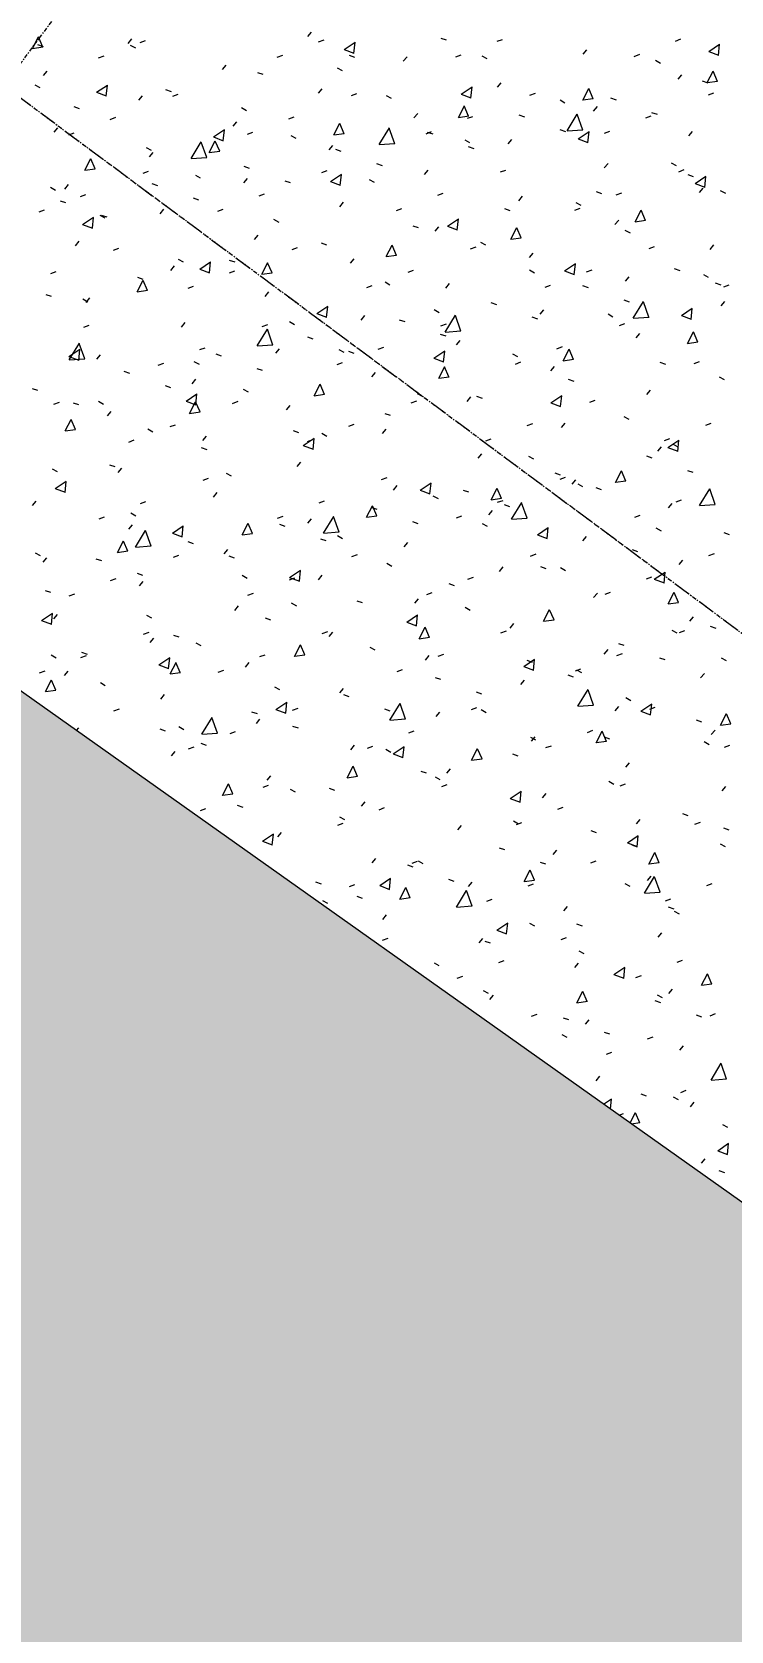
# Model space of a CAD drawing. Header units: centimetres. Extents: x -4512 to 25286, y -2765 to 13485.
# Drawn here: x 21148.8 to 21200, y 10781.6 to 10898.6 of the extents above; entities that cross this region are included whole.
import ezdxf

# ---------------------------------------------------------------- set-up
doc = ezdxf.new("R2010")
doc.units = ezdxf.units.CM
for name, pattern in [('_3D Schnittbereich_', [0.6, 0.4, -0.2]), ('_Schnittlinie_', [0.6, 0.3, -0.1, 0.1, -0.1]), ('Grundgrenze', [0.9, 0.4, -0.1, 0.1, -0.1, 0.1, -0.1]), ('Rasterlinie', [2.2225, 1.27, -0.3175, 0.3175, -0.3175]), ('Verdeckt 0_5', [0.10584, 0.05292, -0.05292])]:
    doc.linetypes.add(name, pattern=pattern)
for name, color, linetype, lineweight in [('A-ANNO-DIMS', 7, 'Continuous', 5), ('A-ANNO-DIMS-50', 7, 'Continuous', 5), ('A-FLOR', 7, 'Continuous', 9), ('A-FLOR-PATT', 7, 'Continuous', 9), ('S-GRID', 7, 'Continuous', 5)]:
    doc.layers.add(name, color=color, linetype=linetype, lineweight=lineweight)
for name, color, linetype, lineweight, true_color in [('A-DETL', 251, 'Continuous', 9, 0x4f4f4f), ('C-PROP-LINE', 96, 'Grundgrenze', 25, 0x008000), ('G-ANNO-SYMB', 9, '_3D Schnittbereich_', 5, 0xc0c0c0)]:
    doc.layers.add(name, color=color, linetype=linetype, lineweight=lineweight, true_color=true_color)
doc.styles.add('Arial Unicode MS_3', font='ARIALUNI.ttf', dxfattribs={"width": 0.8, "height": 9})
doc.dimstyles.new('M_1_100', dxfattribs={"dimscale": 30.48, "dimtxt": 9.052604, "dimasz": 0.098425, "dimexe": 0.246063, "dimexo": 0.0625, "dimgap": 0.032808, "dimtad": 1, "dimdec": 1, "dimrnd": 0.5, "dimdsep": 46, "dimtxsty": 'Arial Unicode MS_3', "dimblk1": 'OBLIQUE', "dimblk2": 'OBLIQUE', "dimsah": 1, "dimcen": 0.09, "dimazin": 0, "dimtfac": 1, "dimtdec": 4, "dimtix": 1, "dimtmove": 0, "dimatfit": 3, "dimfxl": 0.246063, "dimfxlon": 1, "dimtvp": 1, "dimtolj": 1, "dimtzin": 0, "dimlwd": 13, "dimlwe": 13, "dimarcsym": 2})

# ---------------------------------------------------------------- blocks, each defined once
blk = doc.blocks.new('FP_53-DD - FOK AF 300')
at = {"layer": 'A-FLOR-PATT', "color": 8, "lineweight": 5, "true_color": 0x787878}
for p, q in [((34492.39, 10898.23), (34492.66, 10898.55)), ((34472.22, 10897.35), (34472.66, 10898.2)), ((34472.22, 10897.35), (34472.98, 10897.46)), ((34472.6, 10897.64), (34473, 10897.5)), ((34472.98, 10897.45), (34472.66, 10898.19)), ((34479.23, 10897.72), (34479.5, 10898.04)), ((34479.39, 10897.6), (34479.76, 10897.4)), ((34480.1, 10897.79), (34480.5, 10897.94)), ((34493.17, 10897.83), (34493.57, 10897.98)), ((34495.05, 10897.28), (34495.84, 10897.81)), ((34495.05, 10897.28), (34495.76, 10897)), ((34495.76, 10896.99), (34495.84, 10897.8)), ((34502.12, 10898.11), (34502.51, 10897.97)), ((34506.24, 10897.87), (34506.63, 10898.01)), ((34512.52, 10896.92), (34512.79, 10897.24)), ((34519.3, 10897.89), (34519.69, 10898.04)), ((34521.73, 10897.12), (34522.52, 10897.66)), ((34521.73, 10897.12), (34522.44, 10896.85)), ((34522.44, 10896.84), (34522.52, 10897.65)), ((34477.07, 10896.67), (34477.47, 10896.81)), ((34486.13, 10895.81), (34486.4, 10896.13)), ((34490.14, 10896.71), (34490.54, 10896.86)), ((34494.52, 10895.93), (34494.89, 10895.73)), ((34495.4, 10896.86), (34495.8, 10896.72)), ((34499.37, 10896.42), (34499.64, 10896.74)), ((34503.21, 10896.74), (34503.61, 10896.89)), ((34505.11, 10896.81), (34505.47, 10896.61)), ((34516.27, 10896.77), (34516.67, 10896.92)), ((34517.82, 10896.48), (34518.19, 10896.28)), ((34473.03, 10895.37), (34473.3, 10895.69)), ((34488.69, 10895.6), (34489.09, 10895.46)), ((34506.26, 10894.51), (34506.53, 10894.83)), ((34519.49, 10895.1), (34519.76, 10895.43)), ((34521.25, 10894.97), (34521.65, 10894.83)), ((34521.61, 10894.85), (34522.05, 10895.69)), ((34521.61, 10894.85), (34522.37, 10894.95)), ((34522.37, 10894.94), (34522.05, 10895.68)), ((34472.4, 10894.69), (34472.77, 10894.48)), ((34476.91, 10894.14), (34477.71, 10894.67)), ((34476.91, 10894.14), (34477.63, 10893.87)), ((34477.63, 10893.85), (34477.71, 10894.66)), ((34480.01, 10893.57), (34480.28, 10893.89)), ((34481.97, 10894.35), (34482.37, 10894.21)), ((34482.51, 10893.86), (34482.9, 10894.01)), ((34493.17, 10894.08), (34493.44, 10894.4)), ((34495.58, 10893.9), (34495.97, 10894.05)), ((34498.12, 10893.91), (34498.49, 10893.7)), ((34503.61, 10894.01), (34504.4, 10894.54)), ((34503.61, 10894.01), (34504.32, 10893.74)), ((34504.32, 10893.72), (34504.41, 10894.53)), ((34508.64, 10893.94), (34509.04, 10894.08)), ((34510.84, 10893.58), (34511.2, 10893.37)), ((34512.5, 10893.58), (34513.26, 10893.68)), ((34512.51, 10893.57), (34512.94, 10894.42)), ((34513.26, 10893.67), (34512.94, 10894.41)), ((34514.54, 10893.73), (34514.94, 10893.59)), ((34521.7, 10893.96), (34522.09, 10894.11)), ((34475.25, 10893.09), (34475.65, 10892.95)), ((34487.53, 10893.02), (34487.9, 10892.82)), ((34500.15, 10892.27), (34500.42, 10892.59)), ((34503.4, 10892.3), (34503.84, 10893.15)), ((34504.15, 10892.39), (34503.83, 10893.14)), ((34507.83, 10892.48), (34508.23, 10892.34)), ((34511.36, 10891.31), (34512.1, 10892.54)), ((34512.5, 10891.38), (34512.1, 10892.53)), ((34513.3, 10892.77), (34513.57, 10893.09)), ((34517.12, 10892.26), (34517.52, 10892.41)), ((34517.54, 10892.67), (34517.94, 10892.53)), ((34473.81, 10891.22), (34474.08, 10891.54)), ((34477.92, 10892.16), (34478.32, 10892.31)), ((34485.48, 10890.88), (34486.28, 10891.41)), ((34486.19, 10890.59), (34486.28, 10891.4)), ((34486.91, 10891.66), (34487.18, 10891.98)), ((34491, 10892.2), (34491.39, 10892.35)), ((34494.29, 10891.02), (34494.73, 10891.87)), ((34495.04, 10891.11), (34494.72, 10891.86)), ((34497.6, 10890.31), (34498.35, 10891.53)), ((34498.75, 10890.38), (34498.34, 10891.52)), ((34501.04, 10891.11), (34501.43, 10891.26)), ((34503.4, 10892.3), (34504.16, 10892.41)), ((34504.06, 10892.24), (34504.46, 10892.38)), ((34510.83, 10891.42), (34511.23, 10891.28)), ((34511.36, 10891.32), (34512.5, 10891.4)), ((34512.17, 10890.74), (34512.96, 10891.27)), ((34512.88, 10890.45), (34512.96, 10891.26)), ((34514.1, 10891.14), (34514.49, 10891.29)), ((34520.27, 10890.95), (34520.54, 10891.28)), ((34474.89, 10891.03), (34475.29, 10891.18)), ((34480.54, 10890.11), (34480.91, 10889.9)), ((34483.84, 10889.29), (34484.58, 10890.51)), ((34484.98, 10889.36), (34484.58, 10890.5)), ((34485.17, 10889.73), (34485.61, 10890.58)), ((34485.48, 10890.88), (34486.19, 10890.6)), ((34485.93, 10889.83), (34485.61, 10890.57)), ((34487.97, 10891.07), (34488.36, 10891.22)), ((34491.13, 10890.99), (34491.5, 10890.79)), ((34493.95, 10889.93), (34494.22, 10890.25)), ((34494.29, 10891.02), (34495.05, 10891.13)), ((34497.6, 10890.31), (34498.75, 10890.39)), ((34501.12, 10891.23), (34501.52, 10891.09)), ((34503.86, 10890.67), (34504.22, 10890.47)), ((34504.12, 10890.17), (34504.52, 10890.03)), ((34507.04, 10890.36), (34507.31, 10890.68)), ((34512.17, 10890.74), (34512.88, 10890.46)), ((34476.05, 10888.44), (34476.5, 10889.29)), ((34476.81, 10888.54), (34476.49, 10889.28)), ((34480.79, 10889.41), (34481.06, 10889.74)), ((34483.84, 10889.29), (34484.99, 10889.37)), ((34485.17, 10889.73), (34485.93, 10889.84)), ((34494.41, 10889.98), (34494.8, 10889.84)), ((34497.41, 10888.92), (34497.81, 10888.78)), ((34514.08, 10888.62), (34514.35, 10888.94)), ((34518.98, 10888.99), (34519.34, 10888.78)), ((34476.05, 10888.45), (34476.81, 10888.55)), ((34480.33, 10888.23), (34480.72, 10888.38)), ((34484.15, 10888.08), (34484.51, 10887.87)), ((34487.69, 10888.73), (34488.09, 10888.59)), ((34487.69, 10887.51), (34487.96, 10887.83)), ((34493.4, 10888.27), (34493.8, 10888.42)), ((34494.04, 10887.61), (34494.84, 10888.14)), ((34494.76, 10887.33), (34494.84, 10888.13)), ((34496.87, 10887.76), (34497.24, 10887.56)), ((34500.93, 10888.12), (34501.2, 10888.44)), ((34506.47, 10888.31), (34506.86, 10888.45)), ((34519.53, 10888.33), (34519.92, 10888.48)), ((34520.2, 10888.12), (34520.59, 10887.98)), ((34520.73, 10887.46), (34521.52, 10888)), ((34521.44, 10887.18), (34521.52, 10887.99)), ((34473.55, 10887.19), (34473.92, 10886.98)), ((34474.59, 10887.06), (34474.86, 10887.39)), ((34475.75, 10886.52), (34476.14, 10886.67)), ((34480.97, 10887.47), (34481.37, 10887.33)), ((34488.82, 10886.57), (34489.22, 10886.72)), ((34490.69, 10887.67), (34491.09, 10887.53)), ((34494.04, 10887.61), (34494.76, 10887.34)), ((34501.89, 10886.61), (34502.28, 10886.75)), ((34513.49, 10886.87), (34513.88, 10886.74)), ((34514.95, 10886.64), (34515.35, 10886.78)), ((34520.73, 10887.46), (34521.44, 10887.19)), ((34521.05, 10886.8), (34521.32, 10887.13)), ((34522.57, 10886.96), (34522.94, 10886.75)), ((34472.72, 10885.39), (34473.11, 10885.54)), ((34474.26, 10886.21), (34474.65, 10886.07)), ((34481.57, 10885.26), (34481.84, 10885.59)), ((34483.98, 10886.42), (34484.37, 10886.28)), ((34485.79, 10885.44), (34486.19, 10885.59)), ((34494.73, 10885.77), (34495, 10886.1)), ((34498.86, 10885.48), (34499.26, 10885.63)), ((34506.78, 10885.63), (34507.17, 10885.49)), ((34507.82, 10886.21), (34508.09, 10886.53)), ((34511.93, 10885.51), (34512.32, 10885.66)), ((34511.99, 10886.08), (34512.36, 10885.88)), ((34516.34, 10884.67), (34516.78, 10885.52)), ((34517.09, 10884.77), (34516.77, 10885.51)), ((34475.9, 10884.47), (34476.7, 10885)), ((34475.9, 10884.47), (34476.62, 10884.2)), ((34476.62, 10884.19), (34476.7, 10884.99)), ((34477.15, 10885.16), (34477.52, 10884.96)), ((34477.26, 10885.16), (34477.66, 10885.02)), ((34489.88, 10884.85), (34490.25, 10884.65)), ((34500.06, 10884.38), (34500.46, 10884.24)), ((34501.71, 10883.97), (34501.98, 10884.29)), ((34502.61, 10884.35), (34503.4, 10884.88)), ((34502.61, 10884.35), (34503.32, 10884.07)), ((34503.32, 10884.06), (34503.4, 10884.87)), ((34507.23, 10883.4), (34507.67, 10884.24)), ((34507.99, 10883.49), (34507.67, 10884.23)), ((34514.86, 10884.47), (34515.13, 10884.79)), ((34516.34, 10884.67), (34517.1, 10884.78)), ((34475.37, 10882.91), (34475.64, 10883.24)), ((34488.47, 10883.36), (34488.74, 10883.68)), ((34493.35, 10883.12), (34493.75, 10882.99)), ((34505.01, 10883.18), (34505.38, 10882.97)), ((34507.23, 10883.4), (34507.99, 10883.5)), ((34515.59, 10884.05), (34515.96, 10883.85)), ((34478.15, 10882.6), (34478.55, 10882.74)), ((34482.9, 10881.94), (34483.26, 10881.73)), ((34491.23, 10882.64), (34491.62, 10882.79)), ((34495.51, 10881.63), (34495.78, 10881.95)), ((34498.12, 10882.12), (34498.56, 10882.96)), ((34498.12, 10882.12), (34498.88, 10882.22)), ((34498.88, 10882.21), (34498.56, 10882.95)), ((34504.29, 10882.68), (34504.69, 10882.83)), ((34508.6, 10882.06), (34508.87, 10882.38)), ((34517.36, 10882.71), (34517.75, 10882.86)), ((34521.83, 10882.65), (34522.1, 10882.98)), ((34473.57, 10880.89), (34473.97, 10881.04)), ((34482.35, 10881.11), (34482.62, 10881.44)), ((34484.47, 10881.21), (34485.27, 10881.74)), ((34484.47, 10881.21), (34485.19, 10880.94)), ((34485.19, 10880.93), (34485.27, 10881.73)), ((34486.63, 10881.87), (34487.03, 10881.73)), ((34486.65, 10880.94), (34487.04, 10881.08)), ((34489.01, 10880.83), (34489.45, 10881.68)), ((34489.01, 10880.83), (34489.77, 10880.94)), ((34489.76, 10880.93), (34489.44, 10881.67)), ((34499.72, 10880.98), (34500.11, 10881.12)), ((34508.61, 10881.15), (34508.98, 10880.94)), ((34511.17, 10881.08), (34511.96, 10881.61)), ((34511.17, 10881.08), (34511.88, 10880.81)), ((34511.88, 10880.79), (34511.96, 10881.6)), ((34512.78, 10881.01), (34513.18, 10881.16)), ((34519.2, 10881.25), (34519.6, 10881.11)), ((34521.33, 10880.82), (34521.69, 10880.61)), ((34479.89, 10879.55), (34480.33, 10880.39)), ((34479.89, 10879.55), (34480.65, 10879.66)), ((34479.92, 10880.61), (34480.31, 10880.47)), ((34480.65, 10879.64), (34480.33, 10880.38)), ((34483.62, 10879.81), (34484.01, 10879.96)), ((34496.69, 10879.85), (34497.08, 10880)), ((34498.03, 10880.27), (34498.39, 10880.06)), ((34502.49, 10879.82), (34502.76, 10880.14)), ((34509.76, 10879.89), (34510.15, 10880.03)), ((34512.49, 10880), (34512.89, 10879.86)), ((34515.64, 10880.32), (34515.91, 10880.64)), ((34522.2, 10880.19), (34522.6, 10880.05)), ((34522.82, 10879.91), (34523.21, 10880.06)), ((34473.2, 10879.35), (34473.59, 10879.22)), ((34475.91, 10879.02), (34476.27, 10878.82)), ((34476.15, 10878.76), (34476.42, 10879.09)), ((34489.25, 10879.21), (34489.52, 10879.53)), ((34493.04, 10877.95), (34493.84, 10878.48)), ((34493.75, 10877.67), (34493.84, 10878.47)), ((34505.78, 10878.75), (34506.18, 10878.61)), ((34515.5, 10878.95), (34515.89, 10878.81)), ((34516.2, 10877.61), (34516.94, 10878.83)), ((34517.34, 10877.68), (34516.94, 10878.82)), ((34522.62, 10878.51), (34522.89, 10878.83)), ((34483.13, 10876.96), (34483.4, 10877.29)), ((34491.04, 10877.36), (34491.41, 10877.15)), ((34493.04, 10877.95), (34493.75, 10877.68)), ((34496.29, 10877.48), (34496.56, 10877.8)), ((34499.07, 10877.5), (34499.47, 10877.36)), ((34501.63, 10878.24), (34501.99, 10878.04)), ((34502.12, 10877.05), (34502.52, 10877.2)), ((34502.44, 10876.6), (34503.19, 10877.83)), ((34503.59, 10876.67), (34503.18, 10877.81)), ((34508.78, 10877.7), (34509.18, 10877.56)), ((34509.38, 10877.91), (34509.65, 10878.23)), ((34514.35, 10877.92), (34514.71, 10877.71)), ((34515.19, 10877.08), (34515.58, 10877.23)), ((34516.2, 10877.61), (34517.35, 10877.69)), ((34519.73, 10877.81), (34520.52, 10878.34)), ((34519.73, 10877.81), (34520.44, 10877.54)), ((34520.44, 10877.52), (34520.52, 10878.33)), ((34475.98, 10876.96), (34476.37, 10877.11)), ((34488.68, 10875.58), (34489.43, 10876.81)), ((34489.05, 10877.01), (34489.45, 10877.16)), ((34489.83, 10875.65), (34489.42, 10876.8)), ((34492.35, 10876.25), (34492.75, 10876.11)), ((34502.07, 10876.45), (34502.47, 10876.31)), ((34502.44, 10876.6), (34503.59, 10876.68)), ((34516.42, 10876.17), (34516.69, 10876.49)), ((34520.17, 10875.77), (34520.61, 10876.62)), ((34520.93, 10875.87), (34520.61, 10876.61)), ((34474.9, 10874.81), (34475.7, 10875.34)), ((34474.91, 10874.56), (34475.66, 10875.78)), ((34475.62, 10874.52), (34475.7, 10875.33)), ((34476.06, 10874.63), (34475.65, 10875.77)), ((34476.93, 10874.62), (34477.2, 10874.94)), ((34484.47, 10875.31), (34484.87, 10875.45)), ((34485.64, 10875), (34486.03, 10874.86)), ((34488.68, 10875.58), (34489.83, 10875.67)), ((34490.03, 10875.06), (34490.3, 10875.38)), ((34494.64, 10875.33), (34495.01, 10875.13)), ((34495.36, 10875.2), (34495.75, 10875.06)), ((34497.54, 10875.35), (34497.94, 10875.5)), ((34501.61, 10874.69), (34502.4, 10875.22)), ((34502.32, 10874.4), (34502.4, 10875.21)), ((34503.27, 10875.67), (34503.54, 10875.99)), ((34507.37, 10875.01), (34507.73, 10874.81)), ((34510.61, 10875.38), (34511.01, 10875.53)), ((34511.07, 10874.5), (34511.51, 10875.35)), ((34511.82, 10874.59), (34511.5, 10875.34)), ((34520.17, 10875.77), (34520.93, 10875.88)), ((34474.9, 10874.81), (34475.62, 10874.53)), ((34474.91, 10874.56), (34476.06, 10874.64)), ((34478.92, 10873.74), (34479.32, 10873.6)), ((34481.44, 10874.18), (34481.84, 10874.33)), ((34484.05, 10874.45), (34484.42, 10874.24)), ((34488.64, 10873.94), (34489.04, 10873.8)), ((34494.52, 10874.22), (34494.91, 10874.37)), ((34501.61, 10874.69), (34502.32, 10874.42)), ((34501.96, 10873.22), (34502.4, 10874.07)), ((34502.71, 10873.32), (34502.39, 10874.06)), ((34507.58, 10874.26), (34507.98, 10874.41)), ((34510.16, 10873.76), (34510.43, 10874.08)), ((34511.07, 10874.5), (34511.82, 10874.61)), ((34518.15, 10874.4), (34518.55, 10874.26)), ((34520.65, 10874.29), (34521.04, 10874.44)), ((34481.93, 10872.69), (34482.32, 10872.55)), ((34483.91, 10872.82), (34484.18, 10873.14)), ((34492.84, 10871.94), (34493.28, 10872.79)), ((34493.6, 10872.03), (34493.28, 10872.78)), ((34497.07, 10873.33), (34497.34, 10873.65)), ((34501.96, 10873.22), (34502.72, 10873.33)), ((34511.44, 10873.15), (34511.84, 10873.01)), ((34522.49, 10873.33), (34522.85, 10873.12)), ((34472.2, 10872.48), (34472.6, 10872.34)), ((34473.8, 10871.33), (34474.2, 10871.48)), ((34475.21, 10871.43), (34475.6, 10871.29)), ((34477.06, 10871.53), (34477.43, 10871.32)), ((34483.47, 10871.55), (34484.27, 10872.08)), ((34483.47, 10871.55), (34484.19, 10871.28)), ((34483.73, 10870.65), (34484.17, 10871.5)), ((34484.49, 10870.75), (34484.17, 10871.49)), ((34484.19, 10871.27), (34484.27, 10872.07)), ((34486.88, 10871.38), (34487.28, 10871.53)), ((34487.65, 10872.42), (34488.02, 10872.22)), ((34492.84, 10871.94), (34493.6, 10872.05)), ((34499.95, 10871.42), (34500.35, 10871.57)), ((34500.38, 10872.11), (34500.75, 10871.9)), ((34504.05, 10871.52), (34504.32, 10871.85)), ((34504.73, 10871.9), (34505.13, 10871.77)), ((34510.17, 10871.42), (34510.97, 10871.96)), ((34510.17, 10871.42), (34510.88, 10871.15)), ((34510.88, 10871.14), (34510.97, 10871.94)), ((34513.02, 10871.46), (34513.41, 10871.61)), ((34517.2, 10872.02), (34517.47, 10872.35)), ((34474.61, 10869.36), (34475.05, 10870.21)), ((34475.37, 10869.46), (34475.05, 10870.2)), ((34477.71, 10870.47), (34477.98, 10870.79)), ((34483.73, 10870.65), (34484.49, 10870.76)), ((34490.81, 10870.91), (34491.08, 10871.23)), ((34498.02, 10870.65), (34498.41, 10870.51)), ((34515.51, 10870.43), (34515.87, 10870.22)), ((34474.61, 10869.36), (34475.37, 10869.47)), ((34480.67, 10869.51), (34481.03, 10869.3)), ((34482.3, 10869.68), (34482.69, 10869.82)), ((34491.3, 10869.4), (34491.7, 10869.26)), ((34493.4, 10869.2), (34493.76, 10868.99)), ((34495.37, 10869.72), (34495.77, 10869.87)), ((34497.85, 10869.18), (34498.12, 10869.5)), ((34508.44, 10869.76), (34508.84, 10869.91)), ((34510.95, 10869.61), (34511.22, 10869.94)), ((34521.5, 10869.79), (34521.9, 10869.94)), ((34479.27, 10868.55), (34479.67, 10868.7)), ((34484.58, 10868.14), (34484.98, 10868)), ((34484.69, 10868.67), (34484.96, 10868.99)), ((34492.04, 10868.29), (34492.84, 10868.83)), ((34492.04, 10868.29), (34492.76, 10868.02)), ((34492.35, 10868.6), (34492.74, 10868.74)), ((34492.76, 10868.01), (34492.84, 10868.81)), ((34505.41, 10868.64), (34505.81, 10868.78)), ((34517.99, 10867.88), (34518.26, 10868.2)), ((34518.48, 10868.67), (34518.87, 10868.81)), ((34518.73, 10868.16), (34519.53, 10868.69)), ((34518.73, 10868.16), (34519.45, 10867.88)), ((34519.11, 10868.4), (34519.47, 10868.2)), ((34519.45, 10867.87), (34519.53, 10868.68)), ((34477.87, 10866.89), (34478.26, 10866.75)), ((34491.59, 10866.76), (34491.86, 10867.09)), ((34504.84, 10867.38), (34505.11, 10867.7)), ((34508.53, 10867.52), (34508.89, 10867.32)), ((34517.16, 10867.53), (34517.56, 10867.39)), ((34473.68, 10866.59), (34474.04, 10866.39)), ((34473.9, 10865.15), (34474.7, 10865.68)), ((34474.62, 10864.86), (34474.7, 10865.67)), ((34478.49, 10866.32), (34478.76, 10866.64)), ((34484.71, 10865.75), (34485.1, 10865.9)), ((34486.41, 10866.28), (34486.77, 10866.08)), ((34497.78, 10865.8), (34498.18, 10865.95)), ((34500.61, 10865.03), (34501.41, 10865.57)), ((34501.32, 10864.75), (34501.41, 10865.55)), ((34510.45, 10866.29), (34510.85, 10866.15)), ((34510.85, 10865.84), (34511.24, 10865.98)), ((34511.73, 10865.47), (34512, 10865.79)), ((34512.13, 10865.5), (34512.49, 10865.29)), ((34514.9, 10865.6), (34515.34, 10866.45)), ((34514.9, 10865.61), (34515.66, 10865.71)), ((34515.66, 10865.7), (34515.34, 10866.44)), ((34520.16, 10866.48), (34520.56, 10866.34)), ((34473.9, 10865.15), (34474.62, 10864.88)), ((34485.48, 10864.52), (34485.75, 10864.85)), ((34498.64, 10865.04), (34498.91, 10865.36)), ((34500.61, 10865.03), (34501.32, 10864.76)), ((34501.54, 10864.62), (34501.91, 10864.41)), ((34503.74, 10865.04), (34504.13, 10864.9)), ((34505.8, 10864.33), (34506.24, 10865.17)), ((34505.8, 10864.33), (34506.55, 10864.44)), ((34506.55, 10864.42), (34506.23, 10865.16)), ((34513.45, 10865.23), (34513.85, 10865.09)), ((34521.05, 10863.91), (34521.79, 10865.13)), ((34522.19, 10863.98), (34521.79, 10865.12)), ((34472.22, 10863.9), (34472.49, 10864.22)), ((34479.42, 10863.37), (34479.79, 10863.16)), ((34480.13, 10864.05), (34480.52, 10864.2)), ((34493.2, 10864.1), (34493.6, 10864.24)), ((34496.68, 10863.05), (34497.12, 10863.89)), ((34497.02, 10863.78), (34497.42, 10863.64)), ((34497.44, 10863.14), (34497.12, 10863.88)), ((34503.25, 10863.01), (34503.64, 10863.16)), ((34505.62, 10863.23), (34505.89, 10863.55)), ((34506.27, 10864.14), (34506.67, 10864.28)), ((34506.74, 10863.98), (34507.14, 10863.84)), ((34507.29, 10862.9), (34508.04, 10864.13)), ((34508.44, 10862.97), (34508.03, 10864.11)), ((34516.31, 10863.05), (34516.71, 10863.19)), ((34518.77, 10863.73), (34519.04, 10864.05)), ((34519.34, 10864.17), (34519.73, 10864.31)), ((34521.05, 10863.91), (34522.19, 10863.99)), ((34477.1, 10862.92), (34477.49, 10863.07)), ((34479.27, 10862.17), (34479.54, 10862.5)), ((34479.76, 10860.86), (34480.51, 10862.09)), ((34480.91, 10860.93), (34480.5, 10862.07)), ((34482.47, 10861.89), (34483.27, 10862.43)), ((34483.19, 10861.61), (34483.27, 10862.42)), ((34487.57, 10861.76), (34488.01, 10862.61)), ((34488.33, 10861.86), (34488.01, 10862.6)), ((34490.17, 10862.97), (34490.57, 10863.12)), ((34490.31, 10862.53), (34490.71, 10862.39)), ((34492.38, 10862.62), (34492.65, 10862.94)), ((34493.53, 10861.89), (34494.28, 10863.11)), ((34494.68, 10861.96), (34494.27, 10863.1)), ((34496.68, 10863.05), (34497.44, 10863.15)), ((34500.03, 10862.73), (34500.42, 10862.59)), ((34505.14, 10862.59), (34505.51, 10862.39)), ((34507.29, 10862.9), (34508.44, 10862.99)), ((34509.18, 10861.77), (34509.97, 10862.3)), ((34509.89, 10861.49), (34509.97, 10862.29)), ((34517.86, 10862.27), (34518.23, 10862.06)), ((34478.45, 10860.47), (34478.89, 10861.32)), ((34479.21, 10860.57), (34478.89, 10861.31)), ((34479.76, 10860.86), (34480.91, 10860.95)), ((34482.47, 10861.89), (34483.19, 10861.62)), ((34483.59, 10861.27), (34483.99, 10861.13)), ((34487.57, 10861.76), (34488.33, 10861.87)), ((34493.31, 10861.48), (34493.71, 10861.34)), ((34493.53, 10861.89), (34494.68, 10861.97)), ((34494.56, 10861.71), (34494.92, 10861.5)), ((34499.42, 10860.89), (34499.69, 10861.21)), ((34509.18, 10861.77), (34509.89, 10861.5)), ((34512.51, 10861.32), (34512.78, 10861.64)), ((34522.82, 10861.93), (34523.22, 10861.79)), ((34472.43, 10860.45), (34472.79, 10860.25)), ((34473.01, 10859.75), (34473.28, 10860.08)), ((34476.87, 10860.01), (34477.27, 10859.88)), ((34478.45, 10860.47), (34479.21, 10860.58)), ((34482.54, 10860.13), (34482.93, 10860.27)), ((34486.26, 10860.38), (34486.53, 10860.7)), ((34486.6, 10860.22), (34486.99, 10860.08)), ((34495.61, 10860.17), (34496.01, 10860.32)), ((34498.16, 10859.69), (34498.53, 10859.48)), ((34508.68, 10860.21), (34509.08, 10860.36)), ((34516.11, 10860.69), (34516.51, 10860.55)), ((34519.56, 10859.59), (34519.82, 10859.91)), ((34521.74, 10860.24), (34522.14, 10860.39)), ((34477.95, 10858.42), (34478.35, 10858.57)), ((34479.88, 10858.96), (34480.28, 10858.82)), ((34487.57, 10858.8), (34487.94, 10858.59)), ((34491.03, 10858.47), (34491.43, 10858.62)), ((34491.05, 10858.64), (34491.84, 10859.17)), ((34491.05, 10858.64), (34491.76, 10858.37)), ((34491.76, 10858.36), (34491.84, 10859.16)), ((34493.16, 10858.47), (34493.43, 10858.8)), ((34504.1, 10858.51), (34504.5, 10858.66)), ((34506.4, 10859.09), (34506.67, 10859.41)), ((34509.4, 10859.44), (34509.8, 10859.3)), ((34510.88, 10859.37), (34511.25, 10859.16)), ((34517.17, 10858.55), (34517.56, 10858.69)), ((34517.74, 10858.51), (34518.54, 10859.04)), ((34517.74, 10858.51), (34518.46, 10858.24)), ((34518.46, 10858.22), (34518.54, 10859.03)), ((34473.16, 10857.7), (34473.56, 10857.56)), ((34474.92, 10857.29), (34475.32, 10857.44)), ((34480.06, 10858.03), (34480.33, 10858.35)), ((34488, 10857.34), (34488.4, 10857.49)), ((34501.08, 10857.39), (34501.47, 10857.54)), ((34502.69, 10858.19), (34503.08, 10858.05)), ((34513.3, 10857.18), (34513.57, 10857.5)), ((34514.14, 10857.42), (34514.54, 10857.57)), ((34518.75, 10856.71), (34519.19, 10857.56)), ((34519.5, 10856.81), (34519.18, 10857.55)), ((34487.04, 10856.23), (34487.31, 10856.56)), ((34491.17, 10856.78), (34491.54, 10856.57)), ((34495.97, 10856.94), (34496.37, 10856.8)), ((34500.21, 10856.75), (34500.48, 10857.07)), ((34503.9, 10856.46), (34504.27, 10856.26)), ((34509.64, 10855.44), (34510.08, 10856.29)), ((34510.4, 10855.53), (34510.08, 10856.28)), ((34518.75, 10856.72), (34519.51, 10856.82)), ((34472.9, 10855.49), (34473.7, 10856.02)), ((34472.9, 10855.49), (34473.62, 10855.22)), ((34473.62, 10855.21), (34473.7, 10856.01)), ((34473.79, 10855.61), (34474.06, 10855.93)), ((34480.58, 10855.88), (34480.95, 10855.68)), ((34489.26, 10855.68), (34489.65, 10855.54)), ((34499.62, 10855.38), (34500.41, 10855.92)), ((34499.62, 10855.38), (34500.33, 10855.11)), ((34500.33, 10855.1), (34500.41, 10855.9)), ((34500.53, 10854.16), (34500.97, 10855.01)), ((34501.28, 10854.25), (34500.96, 10855)), ((34507.19, 10854.94), (34507.46, 10855.27)), ((34509.64, 10855.44), (34510.4, 10855.55)), ((34520.34, 10855.44), (34520.61, 10855.77)), ((34521.83, 10855.07), (34522.23, 10854.93)), ((34480.36, 10854.5), (34480.76, 10854.65)), ((34480.84, 10853.89), (34481.11, 10854.21)), ((34482.54, 10854.43), (34482.94, 10854.29)), ((34484.19, 10853.86), (34484.55, 10853.66)), ((34493.44, 10854.55), (34493.84, 10854.7)), ((34493.94, 10854.33), (34494.21, 10854.65)), ((34500.53, 10854.16), (34501.29, 10854.27)), ((34506.51, 10854.59), (34506.91, 10854.74)), ((34515.12, 10853.82), (34515.52, 10853.69)), ((34519.03, 10854.79), (34519.39, 10854.58)), ((34519.58, 10854.62), (34519.97, 10854.77)), ((34473.59, 10852.97), (34473.96, 10852.76)), ((34475.78, 10852.79), (34476.18, 10852.94)), ((34475.82, 10853.17), (34476.22, 10853.03)), ((34481.48, 10852.24), (34482.28, 10852.78)), ((34482.19, 10851.96), (34482.28, 10852.76)), ((34488.86, 10852.85), (34489.26, 10852.99)), ((34491.41, 10852.87), (34491.85, 10853.72)), ((34491.41, 10852.88), (34492.17, 10852.98)), ((34492.17, 10852.97), (34491.85, 10853.71)), ((34496.92, 10853.55), (34497.28, 10853.35)), ((34500.99, 10852.6), (34501.26, 10852.93)), ((34501.93, 10852.89), (34502.33, 10853.04)), ((34508.19, 10852.12), (34508.98, 10852.66)), ((34508.9, 10851.84), (34508.98, 10852.65)), ((34514.08, 10853.03), (34514.35, 10853.36)), ((34515, 10852.93), (34515.4, 10853.07)), ((34518.13, 10852.77), (34518.52, 10852.63)), ((34522.63, 10852.76), (34523, 10852.56)), ((34472.75, 10851.67), (34473.15, 10851.81)), ((34474.58, 10851.46), (34474.85, 10851.79)), ((34481.48, 10852.24), (34482.19, 10851.97)), ((34482.3, 10851.59), (34482.74, 10852.43)), ((34482.3, 10851.59), (34483.06, 10851.69)), ((34483.05, 10851.68), (34482.73, 10852.42)), ((34485.83, 10851.72), (34486.23, 10851.87)), ((34487.83, 10852.09), (34488.1, 10852.41)), ((34498.91, 10851.77), (34499.3, 10851.91)), ((34508.19, 10852.12), (34508.9, 10851.85)), ((34508.41, 10852.58), (34508.81, 10852.44)), ((34511.42, 10851.52), (34511.81, 10851.38)), ((34511.98, 10851.8), (34512.37, 10851.95)), ((34512.05, 10851.88), (34512.41, 10851.68)), ((34521.13, 10851.3), (34521.4, 10851.62)), ((34473.18, 10850.29), (34473.62, 10851.14)), ((34473.18, 10850.29), (34473.94, 10850.4)), ((34473.93, 10850.39), (34473.61, 10851.13)), ((34477.2, 10850.95), (34477.56, 10850.74)), ((34489.93, 10850.64), (34490.3, 10850.44)), ((34494.73, 10850.19), (34495, 10850.51)), ((34501.7, 10851.32), (34502.1, 10851.19)), ((34507.97, 10850.8), (34508.24, 10851.12)), ((34512.15, 10849.22), (34512.89, 10850.44)), ((34513.29, 10849.29), (34512.89, 10850.43)), ((34481.63, 10849.74), (34481.9, 10850.07)), ((34490.05, 10848.99), (34490.85, 10849.52)), ((34490.77, 10848.71), (34490.85, 10849.51)), ((34494.98, 10850.07), (34495.38, 10849.93)), ((34498.39, 10848.2), (34499.13, 10849.43)), ((34499.53, 10848.27), (34499.13, 10849.41)), ((34504.35, 10848.97), (34504.74, 10849.12)), ((34504.7, 10850.27), (34505.1, 10850.13)), ((34512.15, 10849.22), (34513.3, 10849.3)), ((34514.87, 10848.89), (34515.14, 10849.21)), ((34515.65, 10849.86), (34516.02, 10849.65)), ((34516.75, 10848.86), (34517.55, 10849.4)), ((34517.41, 10849.01), (34517.81, 10849.15)), ((34517.47, 10848.58), (34517.55, 10849.38)), ((34478.19, 10848.88), (34478.59, 10849.02)), ((34484.62, 10847.18), (34485.37, 10848.4)), ((34485.77, 10847.25), (34485.36, 10848.39)), ((34488.27, 10848.82), (34488.67, 10848.68)), ((34488.62, 10847.95), (34488.88, 10848.27)), ((34490.05, 10848.99), (34490.77, 10848.72)), ((34491.27, 10848.93), (34491.67, 10849.07)), ((34497.99, 10849.02), (34498.39, 10848.88)), ((34498.39, 10848.2), (34499.54, 10848.29)), ((34501.78, 10848.46), (34502.05, 10848.78)), ((34505.07, 10848.98), (34505.43, 10848.77)), ((34516.75, 10848.86), (34517.47, 10848.59)), ((34520.79, 10848.23), (34521.18, 10848.09)), ((34522.59, 10847.83), (34523.03, 10848.68)), ((34523.35, 10847.93), (34523.03, 10848.67)), ((34475.46, 10847.44), (34475.63, 10847.64)), ((34481.55, 10847.56), (34481.95, 10847.42)), ((34482.94, 10847.73), (34483.31, 10847.52)), ((34484.62, 10847.18), (34485.77, 10847.26)), ((34486.69, 10847.22), (34487.09, 10847.37)), ((34491.27, 10847.76), (34491.67, 10847.63)), ((34499.77, 10847.27), (34500.16, 10847.42)), ((34508.67, 10846.96), (34509.04, 10846.75)), ((34508.76, 10846.66), (34509.03, 10846.98)), ((34512.84, 10847.31), (34513.23, 10847.46)), ((34513.48, 10846.55), (34513.92, 10847.4)), ((34514.24, 10846.65), (34513.92, 10847.39)), ((34514.08, 10846.98), (34514.47, 10846.84)), ((34521.91, 10847.16), (34522.18, 10847.48)), ((34522.59, 10847.83), (34523.35, 10847.94)), ((34482.41, 10845.6), (34482.68, 10845.92)), ((34483.66, 10846.1), (34484.06, 10846.24)), ((34484.56, 10846.51), (34484.95, 10846.37)), ((34495.52, 10846.04), (34495.79, 10846.37)), ((34496.74, 10846.15), (34497.14, 10846.29)), ((34498.08, 10846.07), (34498.45, 10845.87)), ((34498.63, 10845.74), (34499.42, 10846.27)), ((34498.63, 10845.74), (34499.34, 10845.47)), ((34499.34, 10845.45), (34499.42, 10846.26)), ((34504.37, 10845.27), (34504.81, 10846.12)), ((34505.13, 10845.37), (34504.81, 10846.11)), ((34507.37, 10845.73), (34507.76, 10845.6)), ((34509.81, 10846.19), (34510.21, 10846.33)), ((34513.48, 10846.56), (34514.24, 10846.66)), ((34521.39, 10846.63), (34521.76, 10846.43)), ((34522.88, 10846.22), (34523.27, 10846.37)), ((34495.26, 10843.99), (34495.7, 10844.84)), ((34496.02, 10844.09), (34495.7, 10844.83)), ((34500.65, 10844.48), (34501.05, 10844.34)), ((34502.56, 10844.32), (34502.83, 10844.64)), ((34504.37, 10845.28), (34505.13, 10845.38)), ((34515.66, 10844.75), (34515.93, 10845.07)), ((34486.14, 10842.7), (34486.58, 10843.55)), ((34486.9, 10842.8), (34486.58, 10843.54)), ((34489.11, 10843.31), (34489.5, 10843.45)), ((34489.4, 10843.8), (34489.67, 10844.13)), ((34495.26, 10843.99), (34496.02, 10844.1)), ((34501.69, 10844.05), (34502.05, 10843.85)), ((34502.18, 10843.35), (34502.58, 10843.5)), ((34514.41, 10843.73), (34514.78, 10843.53)), ((34515.25, 10843.39), (34515.64, 10843.54)), ((34522.7, 10843.02), (34522.97, 10843.34)), ((34486.14, 10842.71), (34486.9, 10842.81)), ((34491.1, 10843.16), (34491.46, 10842.96)), ((34493.94, 10843.23), (34494.33, 10843.09)), ((34496.3, 10841.9), (34496.57, 10842.23)), ((34507.2, 10842.48), (34507.99, 10843.01)), ((34507.2, 10842.48), (34507.91, 10842.21)), ((34507.91, 10842.2), (34507.99, 10843)), ((34509.55, 10842.52), (34509.82, 10842.84)), ((34483.46, 10841.77), (34483.47, 10841.78)), ((34484.52, 10841.6), (34484.92, 10841.75)), ((34487.22, 10841.97), (34487.62, 10841.83)), ((34494.7, 10841.14), (34495.07, 10840.94)), ((34497.6, 10841.65), (34498, 10841.8)), ((34510.67, 10841.69), (34511.07, 10841.84)), ((34516.44, 10840.61), (34516.71, 10840.93)), ((34519.8, 10841.37), (34520.2, 10841.23)), ((34489.06, 10839.35), (34489.86, 10839.88)), ((34489.78, 10839.06), (34489.86, 10839.87)), ((34490.19, 10839.66), (34490.46, 10839.99)), ((34494.57, 10840.52), (34494.97, 10840.67)), ((34503.35, 10840.18), (34503.62, 10840.5)), ((34507.43, 10840.83), (34507.8, 10840.62)), ((34507.65, 10840.57), (34508.04, 10840.71)), ((34513.09, 10840.12), (34513.49, 10839.99)), ((34520.71, 10840.6), (34521.11, 10840.75)), ((34522.81, 10840.32), (34523.2, 10840.18)), ((34489.06, 10839.35), (34489.78, 10839.07)), ((34506.38, 10838.87), (34506.78, 10838.74)), ((34510.33, 10838.38), (34510.6, 10838.7)), ((34515.77, 10839.22), (34516.56, 10839.76)), ((34515.77, 10839.22), (34516.48, 10838.95)), ((34516.1, 10839.07), (34516.49, 10838.93)), ((34516.48, 10838.94), (34516.56, 10839.74)), ((34522.56, 10839.16), (34522.93, 10838.95)), ((34497.09, 10837.76), (34497.36, 10838.09)), ((34499.67, 10837.62), (34500.06, 10837.48)), ((34500.01, 10837.73), (34500.41, 10837.88)), ((34500.45, 10837.92), (34500.81, 10837.72)), ((34509.39, 10837.82), (34509.78, 10837.68)), ((34513.09, 10837.77), (34513.48, 10837.92)), ((34517.33, 10837.67), (34517.77, 10838.52)), ((34517.33, 10837.68), (34518.09, 10837.78)), ((34518.09, 10837.77), (34517.77, 10838.51)), ((34492.95, 10836.37), (34493.35, 10836.23)), ((34497.64, 10836.1), (34498.44, 10836.63)), ((34498.35, 10835.81), (34498.44, 10836.62)), ((34502.67, 10836.57), (34503.07, 10836.43)), ((34504.14, 10836.04), (34504.41, 10836.36)), ((34508.22, 10836.4), (34508.66, 10837.24)), ((34508.22, 10836.4), (34508.98, 10836.5)), ((34508.98, 10836.49), (34508.66, 10837.23)), ((34515.58, 10836.26), (34515.95, 10836.05)), ((34517.02, 10835.54), (34517.76, 10836.76)), ((34517.23, 10836.47), (34517.5, 10836.79)), ((34518.16, 10835.61), (34517.75, 10836.75)), ((34521.58, 10836.11), (34521.97, 10836.26)), ((34495.44, 10836.03), (34495.83, 10836.18)), ((34495.96, 10835.32), (34496.35, 10835.18)), ((34497.64, 10836.1), (34498.35, 10835.82)), ((34499.11, 10835.11), (34499.55, 10835.96)), ((34499.11, 10835.11), (34499.87, 10835.22)), ((34499.87, 10835.21), (34499.55, 10835.95)), ((34503.26, 10834.53), (34504, 10835.75)), ((34504.4, 10834.6), (34503.99, 10835.74)), ((34505.48, 10834.95), (34505.88, 10835.1)), ((34508.51, 10836.07), (34508.9, 10836.22)), ((34517.02, 10835.54), (34518.16, 10835.62)), ((34518.55, 10834.99), (34518.95, 10835.14)), ((34493.46, 10835.01), (34493.83, 10834.81)), ((34497.88, 10833.62), (34498.15, 10833.95)), ((34503.26, 10834.53), (34504.4, 10834.61)), ((34511.12, 10834.24), (34511.39, 10834.56)), ((34518.76, 10834.54), (34519.16, 10834.4)), ((34519.18, 10834.23), (34519.55, 10834.03)), ((34506.21, 10832.84), (34507.01, 10833.38)), ((34506.21, 10832.84), (34506.93, 10832.57)), ((34506.93, 10832.56), (34507.01, 10833.36)), ((34508.6, 10833.35), (34508.97, 10833.15)), ((34512.05, 10833.29), (34512.45, 10833.15)), ((34497.85, 10832.11), (34498.25, 10832.26)), ((34504.93, 10831.9), (34505.2, 10832.22)), ((34505.34, 10832.04), (34505.73, 10831.9)), ((34510.92, 10832.16), (34511.32, 10832.3)), ((34518.02, 10832.33), (34518.29, 10832.65)), ((34501.62, 10830.45), (34501.98, 10830.24)), ((34506.35, 10830.46), (34506.74, 10830.61)), ((34511.91, 10830.1), (34512.18, 10830.42)), ((34512.21, 10831.33), (34512.57, 10831.13)), ((34519.41, 10830.5), (34519.81, 10830.64)), ((34503.32, 10829.33), (34503.72, 10829.48)), ((34514.78, 10829.59), (34515.58, 10830.12)), ((34514.78, 10829.59), (34515.5, 10829.32)), ((34515.5, 10829.31), (34515.58, 10830.11)), ((34516.39, 10829.38), (34516.79, 10829.52)), ((34521.19, 10828.8), (34521.62, 10829.64)), ((34521.94, 10828.89), (34521.62, 10829.63)), ((34505.22, 10828.43), (34505.59, 10828.22)), ((34505.71, 10827.76), (34505.98, 10828.08)), ((34512.08, 10827.52), (34512.51, 10828.37)), ((34512.83, 10827.62), (34512.51, 10828.36)), ((34517.95, 10828.11), (34518.32, 10827.91)), ((34518.81, 10828.19), (34519.08, 10828.52)), ((34521.18, 10828.8), (34521.94, 10828.91)), ((34512.08, 10827.52), (34512.84, 10827.63)), ((34517.78, 10827.68), (34518.18, 10827.54)), ((34508.76, 10826.54), (34509.16, 10826.69)), ((34511.07, 10826.43), (34511.47, 10826.29)), ((34512.7, 10825.96), (34512.97, 10826.28)), ((34520.79, 10826.63), (34521.18, 10826.49)), ((34521.83, 10826.58), (34522.22, 10826.73)), ((34510.97, 10825.21), (34511.34, 10825)), ((34514.07, 10825.38), (34514.47, 10825.24)), ((34517.25, 10824.88), (34517.65, 10825.03)), ((34514.23, 10823.76), (34514.62, 10823.91)), ((34519.6, 10824.06), (34519.87, 10824.38)), ((34521.89, 10821.87), (34522.63, 10823.1)), ((34523.03, 10821.94), (34522.62, 10823.08)), ((34513.49, 10821.82), (34513.76, 10822.15)), ((34519.67, 10820.97), (34520.06, 10821.12)), ((34521.89, 10821.87), (34523.03, 10821.96)), ((34514.03, 10820.11), (34514.6, 10820.49)), ((34514.53, 10819.76), (34514.6, 10820.48)), ((34516.74, 10820.85), (34517.14, 10820.71)), ((34519.12, 10820.64), (34519.49, 10820.44)), ((34520.39, 10819.92), (34520.66, 10820.24)), ((34515.17, 10819.3), (34515.49, 10819.42)), ((34515.97, 10818.73), (34516.37, 10819.49)), ((34516.06, 10818.67), (34516.69, 10818.76)), ((34516.69, 10818.75), (34516.37, 10819.48)), ((34522.73, 10818.62), (34523.09, 10818.42)), ((34522.38, 10816.7), (34523.17, 10817.24)), ((34522.38, 10816.7), (34523.09, 10816.43)), ((34523.09, 10816.42), (34523.17, 10817.22)), ((34521.18, 10815.79), (34521.45, 10816.11)), ((34522.47, 10815.25), (34522.87, 10815.11))]:
    blk.add_line(p, q, dxfattribs=at)
blk = doc.blocks.new('Family - ___-3356438-DD - FOK AF 300')
at = {"layer": 'C-PROP-LINE', "color": 1, "true_color": 0xff0000}
blk.add_arc((31751.09, 12946.58), 4399.16, 307.0818, 334.045, dxfattribs=at)
blk = doc.blocks.new('Family - ___-4252337-DD - FOK AF 300')
at = {"layer": 'C-PROP-LINE', "color": 5, "lineweight": 35, "true_color": 0x0000ff}
blk.add_arc((31751.09, 12946.58), 4399.16, 307.0818, 334.045, dxfattribs=at)
blk = doc.blocks.new('DIMBLOCK27-DD - FOK AF 300')
at = {"layer": 'A-ANNO-DIMS-50', "lineweight": 13}
for p, q in [((23387.22, 12863.39), (23381.2, 12867.85)), ((23387.22, 12863.39), (23386.91, 12865.48)), ((21152.44, 9850.93), (23387.22, 12863.39)), ((23387.22, 12863.39), (23387.53, 12861.29)), ((23387.22, 12863.39), (23393.24, 12858.92)), ((21152.44, 9850.93), (21146.42, 9855.4)), ((21152.44, 9850.93), (21152.13, 9853.03)), ((21152.44, 9850.93), (21152.75, 9848.84)), ((21152.44, 9850.93), (21158.47, 9846.47))]:
    blk.add_line(p, q, dxfattribs=at)
at = {"layer": 'A-ANNO-DIMS-50', "color": 0, "lineweight": 13, "insert": (22252.25, 11354.75), "char_height": 9, "width": 29.773, "attachment_point": 1, "rotation": 53.4303, "line_spacing_factor": 1.117605, "style": 'Arial Unicode MS_3'}
blk.add_mtext('3.751', dxfattribs=at)
blk = doc.blocks.new('_Oblique')
at = {"color": 0, "linetype": 'ByBlock', "lineweight": -2}
blk.add_line((-0.5, -0.5), (0.5, 0.5), dxfattribs=at)

msp = doc.modelspace()

# ---------------------------------------------------------------- hatches: boundary and pattern name
at = {"layer": 'A-FLOR-PATT', "lineweight": 5, "true_color": 0x787878}
h = msp.add_hatch(dxfattribs=at)
h.set_pattern_fill('FP_74', color=8, style=0, pattern_type=2)
h.set_pattern_definition([(49.995, (-13322.491, -2.773), (9.108655, -0.7931445), [0.95235, -10.476]), (355.021, (-13322.491, -2.773), (-1.762063, 9.5469552), [0.76194, -8.381]), (100.457, (-13321.732, -2.839), (7.3462337, 8.7537103), [0.80905, -8.9]), (46.18, (-13322.491, -0.235), (13.5532168, -2.0972163), [1.429, -15.714]), (96.639, (-13321.362, -0.41), (11.869547, 12.3692217), [1.214, -13.35]), (351.206, (-13322.491, -0.235), (11.869499, 12.3687654), [1.143, -12.572]), (21.007, (-13321.221, -0.869), (7.579996, -5.1082171), [0.9525, -10.477]), (326.025, (-13321.221, -0.869), (3.0900133, 9.205806), [0.76174, -8.379]), (71.445, (-13320.59, -1.295), (10.6705441, 4.0974665), [0.8092, -8.901]), (37.499, (-13322.491, -2.773), (0.15481626, 4.22535453), [0.41907, -7.861, 0.41907, -8.089, -8.413]), (37.499, (-13322.491, -2.773), (0.15481626, 4.22535453), [-16.788, 0.41907, -7.994]), (7.515, (-13322.491, -2.773), (3.3407282, 5.0079345), [0.41909, -4.432, 0.41909, -7.671, -3.207]), (7.515, (-13322.491, -2.773), (3.3407282, 5.0079345), [-12.941, 0.41909, -2.788]), (327.525, (-13325.3227, -2.774), (6.77933804, -0.28453437), [0.41896, -2.755, 0.41896, -9.484, -13.14]), (327.525, (-13325.3227, -2.774), (6.77933804, -0.28453437), [-13.077, 0.41896, -12.721]), (317.523, (-13326.593, -2.775), (7.4061831, 1.2726588), [0.41892, -3.707, 0.41892, -6.157, -9.331]), (317.523, (-13326.593, -2.775), (7.4061831, 1.2726588), [-10.702, 0.41892, -8.912])])
h.paths.add_polyline_path([(21044.357, 10622.898), (21046.781, 10623.59), (20986.761, 10668.115), (20986.002, 10666.189), (21044.046, 10623.128)])
h.paths.add_polyline_path([(21050.295, 10624.593), (21334.389, 10705.71), (21340.498, 10713.945), (21091.986, 10890.028), (21075.204, 10867.405), (21067.555, 10873.079), (21053.675, 10837.867), (21060.866, 10832.532), (21041.034, 10805.798), (21038.578, 10799.568), (21062.263, 10831.496), (21153.547, 10763.777), (21050.904, 10625.414)])

# ---------------------------------------------------------------- linework, layer by layer
at = {"layer": 'A-DETL', "color": 7, "linetype": 'Verdeckt 0_5', "lineweight": 5}
msp.add_line((20779.043, 11167.422), (21360.51, 10736.062), dxfattribs=at)
at = {"layer": 'A-FLOR', "color": 254, "lineweight": 5, "true_color": 0xcfcfcf}
msp.add_line((21091.986, 10890.028), (21340.498, 10713.945), dxfattribs=at)
at = {"layer": 'G-ANNO-SYMB', "color": 174, "linetype": '_Schnittlinie_', "lineweight": 13, "true_color": 0x000099}
msp.add_line((20709.668, 10305.402), (22851.132, 13192.092), dxfattribs=at)
at = {"layer": 'S-GRID', "linetype": 'Rasterlinie'}
msp.add_line((20076.702, 11688.451), (21669.8, 10506.618), dxfattribs=at)

# ---------------------------------------------------------------- block references
at = {"layer": 'A-FLOR', "color": 254, "lineweight": 5, "true_color": 0xcfcfcf}
msp.add_blockref('FP_53-DD - FOK AF 300', (-13323.377, 0), dxfattribs=at)
at = {"layer": 'C-PROP-LINE', "color": 5, "lineweight": 35, "true_color": 0x0000ff}
msp.add_blockref('Family - ___-4252337-DD - FOK AF 300', (-13323.377, 0), dxfattribs=at)
at = {"layer": 'C-PROP-LINE', "color": 1, "true_color": 0xff0000}
msp.add_blockref('Family - ___-3356438-DD - FOK AF 300', (-13323.377, 0), dxfattribs=at)

# ---------------------------------------------------------------- dimensions: what is measured, and where the dimension line sits
at = {"layer": 'A-ANNO-DIMS', "lineweight": 13}
dim = msp.add_linear_dim(base=(23387.219, 12863.386), p1=(21146.419, 9855.402), p2=(23381.196, 12867.855), angle=53.43027, dimstyle='M_1_100', override={"dimpost": '<>', "dimfxl": 3750.879752}, dxfattribs=at)
dim.commit()
dim.dimension.update_dxf_attribs({"geometry": 'DIMBLOCK27-DD - FOK AF 300', "text_midpoint": (22265.335, 11360.496)})

doc.saveas('drawing.dxf')
